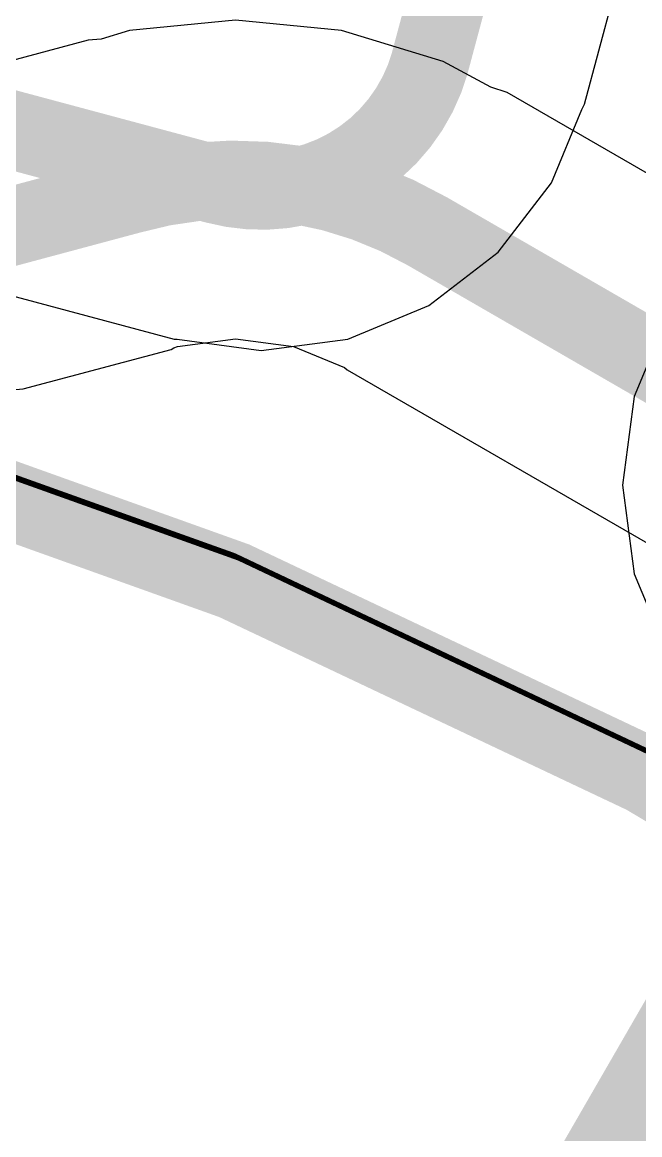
# Model space of a CAD drawing. Header units: inches. Extents: x -7 to 348, y -14 to 159.
# Drawn here: x 40.865 to 42.863, y 31.533 to 35.132 of the extents above; entities that cross this region are included whole.
import ezdxf

# ---------------------------------------------------------------- set-up
doc = ezdxf.new("R2010")
doc.units = ezdxf.units.IN
for name, color, linetype in [('Bottom Layer', 5, 'Continuous'), ('Dimension', 6, 'Continuous'), ('Mechanical 4', 56, 'Continuous'), ('Top Layer', 1, 'Continuous'), ('Top Overlay', 2, 'Continuous')]:
    doc.layers.add(name, color=color, linetype=linetype)

msp = doc.modelspace()

# ---------------------------------------------------------------- linework, layer by layer
at = {"layer": 'Bottom Layer'}
for p, q in [((41.5548, 35.1387), (41.2121, 35.1049)), ((41.8975, 35.1049), (41.5548, 35.1387)), ((41.2121, 35.1049), (41.1201, 35.077)), ((42.227, 35.005), (41.8975, 35.1049)), ((41.0782, 35.0743), (40.7367, 34.9828)), ((41.1201, 35.077), (41.0782, 35.0743)), ((42.3814, 34.9224), (42.227, 35.005)), ((42.4338, 34.9047), (42.3814, 34.9224)), ((45.3656, 33.212), (42.4338, 34.9047)), ((41.3558, 34.0784), (41.367, 34.083)), ((41.367, 34.083), (41.5548, 34.1077)), ((41.5548, 34.1077), (41.7426, 34.083)), ((41.7426, 34.083), (41.9079, 34.0146)), ((40.8682, 33.9456), (41.3462, 34.0737)), ((41.3462, 34.0737), (41.3558, 34.0784)), ((41.9079, 34.0146), (41.9159, 34.0075)), ((41.9159, 34.0075), (44.9517, 32.2548)), ((40.8317, 33.9432), (40.8682, 33.9456))]:
    msp.add_line(p, q, dxfattribs=at)
for points in [[(41.2122, 34.574, 0.254, 0.254, -0.203622), (42.1749, 34.4561, 0.254, 0.254, 0)], [(40.7342, 34.4459, 0.254, 0.254, 0), (41.2122, 34.574, 0.254, 0.254, 0)], [(42.1749, 34.4561, 0.254, 0.254, 0), (45.2106, 32.7034, 0.254, 0.254, 0)]]:
    msp.add_lwpolyline(points, format="xyseb", dxfattribs=at)
for points in [[(41.1487, 34.574, 0.127, 0.127, 1), (41.2757, 34.574, 0.127, 0.127, 1)], [(41.1487, 34.574, 0.127, 0.127, 1), (41.2757, 34.574, 0.127, 0.127, 1)], [(42.1114, 34.4561, 0.127, 0.127, 1), (42.2384, 34.4561, 0.127, 0.127, 1)], [(42.1114, 34.4561, 0.127, 0.127, 1), (42.2384, 34.4561, 0.127, 0.127, 1)]]:
    msp.add_lwpolyline(points, format="xyseb", close=True, dxfattribs=at)
at = {"layer": 'Dimension'}
for points in [[(58.31, 19.467, 0.254, 0.254, 1), (13.31, 19.467, 0.254, 0.254, 1)], [(54.5603, 19.4669, 0.254, 0.254, 1), (17.0603, 19.4669, 0.254, 0.254, 1)]]:
    msp.add_lwpolyline(points, format="xyseb", close=True, dxfattribs=at)
msp.add_lwpolyline([(22.3332, -3.8762, 0.254, 0.254, 0), (47.8332, 40.2911, 0.254, 0.254, 0)], format="xyseb", dxfattribs=at)
at = {"layer": 'Mechanical 4'}
for points in [[(50.811, 19.55, 0.0127, 0.0127, 1), (20.811, 19.55, 0.0127, 0.0127, 1)], [(50.811, 19.55, 0.0127, 0.0127, 1), (20.811, 19.55, 0.0127, 0.0127, 1)], [(50.811, 19.55, 0.0127, 0.0127, 1), (20.811, 19.55, 0.0127, 0.0127, 1)], [(50.811, 19.55, 0.0127, 0.0127, 1), (20.811, 19.55, 0.0127, 0.0127, 1)], [(50.8248, 19.5385, 0.0127, 0.0127, 1), (20.8248, 19.5385, 0.0127, 0.0127, 1)], [(50.8248, 19.5385, 0.0127, 0.0127, 1), (20.8248, 19.5385, 0.0127, 0.0127, 1)], [(50.8248, 19.5385, 0.0127, 0.0127, 1), (20.8248, 19.5385, 0.0127, 0.0127, 1)], [(50.8248, 19.5385, 0.0127, 0.0127, 1), (20.8248, 19.5385, 0.0127, 0.0127, 1)]]:
    msp.add_lwpolyline(points, format="xyseb", close=True, dxfattribs=at)
at = {"layer": 'Top Layer'}
for p, q in [((42.6843, 34.8675), (43.2285, 36.8986)), ((37.9709, 35.014), (41.3569, 34.1068)), ((42.5771, 34.6123), (42.6752, 34.8492)), ((42.6752, 34.8492), (42.6843, 34.8675)), ((42.4049, 34.3878), (42.5771, 34.6123)), ((42.1804, 34.2155), (42.4049, 34.3878)), ((41.9189, 34.1072), (42.1804, 34.2155)), ((41.3569, 34.1068), (41.3656, 34.1062)), ((41.3656, 34.1062), (41.6384, 34.0703)), ((41.6384, 34.0703), (41.9189, 34.1072)), ((42.9158, 34.0915), (42.8451, 33.9208)), ((42.8451, 33.9208), (42.8074, 33.6344)), ((42.8074, 33.6344), (42.8451, 33.3479)), ((42.8451, 33.3479), (42.9557, 33.081))]:
    msp.add_line(p, q, dxfattribs=at)
for points in [[(23.9597, 38.6755, 2.032, 2.032, -0.53877), (58.0622, 22.8854, 2.032, 2.032, 0)], [(42.1839, 35.0015, 0.254, 0.254, 0), (42.7282, 37.0326, 0.254, 0.254, 0)], [(38.105, 35.5144, 0.254, 0.254, 0), (41.4909, 34.6071, 0.254, 0.254, 0)], [(42.1841, 35.0015, 0.254, 0.254, -0.411354), (41.4909, 34.6071, 0.254, 0.254, 0)]]:
    msp.add_lwpolyline(points, format="xyseb", dxfattribs=at)
for points in [[(42.1204, 35.0015, 0.127, 0.127, 1), (42.2474, 35.0015, 0.127, 0.127, 1)], [(42.1206, 35.0015, 0.127, 0.127, 1), (42.2476, 35.0015, 0.127, 0.127, 1)], [(41.4274, 34.6071, 0.127, 0.127, 1), (41.5544, 34.6071, 0.127, 0.127, 1)], [(41.4274, 34.6071, 0.127, 0.127, 1), (41.5544, 34.6071, 0.127, 0.127, 1)]]:
    msp.add_lwpolyline(points, format="xyseb", close=True, dxfattribs=at)
at = {"layer": 'Top Overlay'}
msp.add_lwpolyline([(50.8104, 19.4669, 0.254, 0.254, 1), (20.8103, 19.4669, 0.254, 0.254, 1)], format="xyseb", close=True, dxfattribs=at)

doc.saveas('drawing.dxf')
